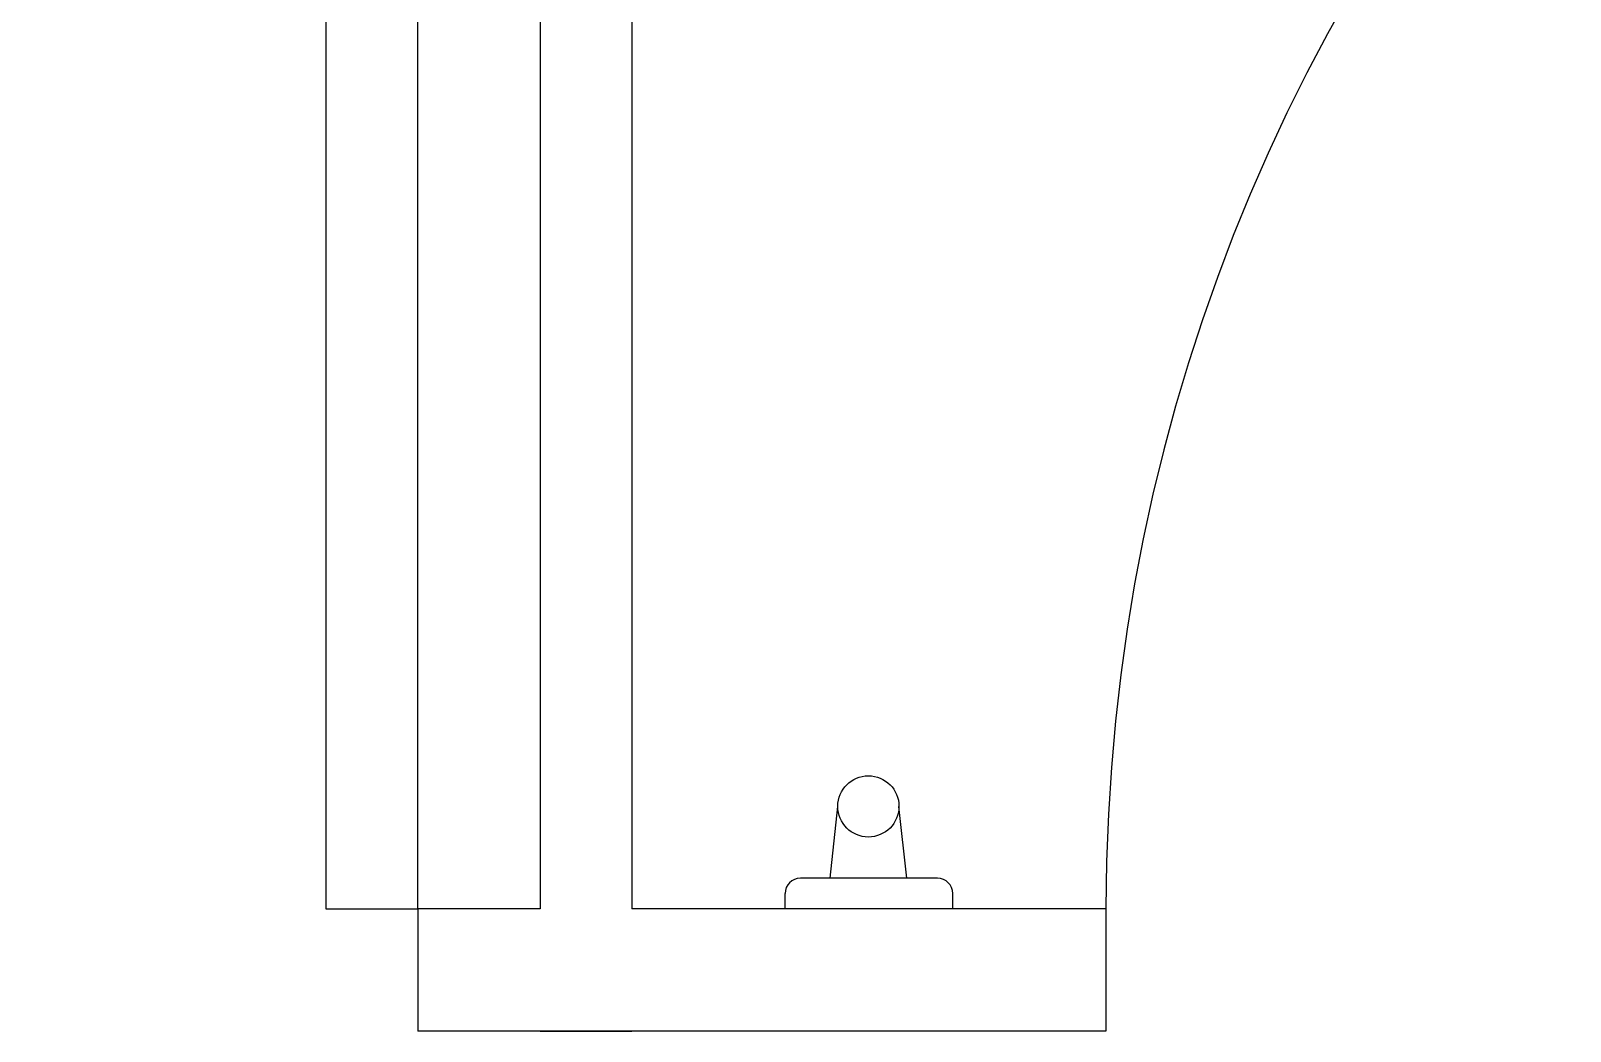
# Model space of a CAD drawing. Header units: inches. Extents: x 542650 to 544515, y 9574150 to 9574595.
# Drawn here: x 542789.569 to 542790.073, y 9574238.888 to 9574239.215 of the extents above; entities that cross this region are included whole.
import ezdxf

# ---------------------------------------------------------------- set-up
doc = ezdxf.new("R2010")
doc.units = ezdxf.units.IN
doc.header["$MEASUREMENT"] = 0
doc.layers.add('I-ARQ', color=8, linetype='Continuous')

msp = doc.modelspace()

# ---------------------------------------------------------------- linework, layer by layer
at = {"layer": 'I-ARQ'}
for p, q in [((542789.7359, 9574240.1384), (542789.7359, 9574238.9284)), ((542789.7659, 9574240.1384), (542789.7659, 9574238.9284)), ((542789.6659, 9574239.5284), (542789.6659, 9574238.9284)), ((542789.6959, 9574238.9284), (542789.6959, 9574239.5284)), ((542789.8307, 9574238.9384), (542789.83323, 9574238.96186)), ((542789.85576, 9574238.9384), (542789.85323, 9574238.96186)), ((542789.86582, 9574238.9384), (542789.82099, 9574238.9384)), ((542789.81599, 9574238.9284), (542789.81599, 9574238.9334)), ((542789.87082, 9574238.9284), (542789.87082, 9574238.9334)), ((542789.6659, 9574238.9284), (542789.6959, 9574238.9284)), ((542789.6959, 9574238.9284), (542789.6959, 9574238.8884)), ((542789.7359, 9574238.9284), (542789.6959, 9574238.9284)), ((542789.9209, 9574238.9284), (542789.7659, 9574238.9284)), ((542789.87082, 9574238.9284), (542789.81599, 9574238.9284)), ((542789.9209, 9574238.9284), (542789.9209, 9574238.8884)), ((542789.9209, 9574238.8884), (542789.6959, 9574238.8884)), ((542789.7359, 9574238.8884), (542789.7659, 9574238.8884))]:
    msp.add_line(p, q, dxfattribs=at)
msp.add_circle((542789.84323, 9574238.96186), 0.01, dxfattribs=at)
for centre, radius, start, end in [((542789.69591, 9574238.92978), 0.6, 90.00011, 180.13183), ((542790.5209, 9574238.9284), 0.6, 90, 180), ((542789.82099, 9574238.9334), 0.005, 90, 180), ((542789.86582, 9574238.9334), 0.005, 0, 90)]:
    msp.add_arc(centre, radius, start, end, dxfattribs=at)

doc.saveas('drawing.dxf')
